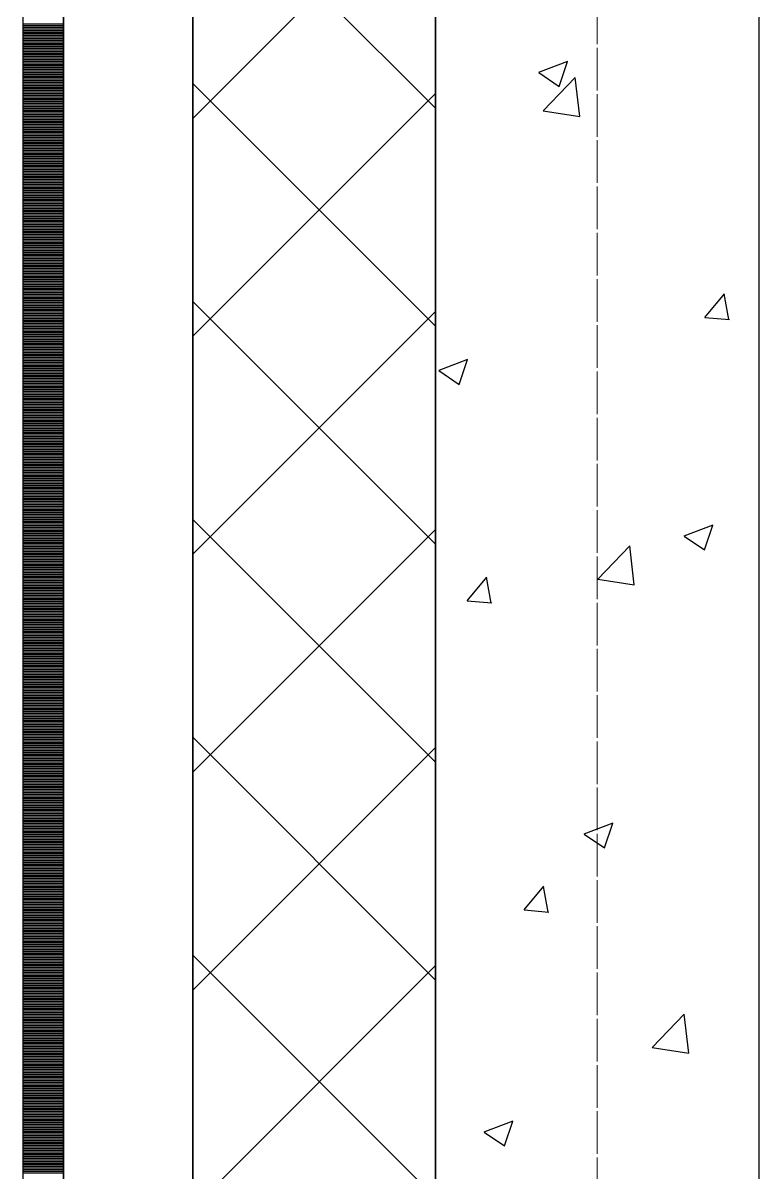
# Model space of a CAD drawing. Header units: millimetres. Extents: x -231292 to 573618, y -153144 to 564035.
# Drawn here: x 8548 to 9003, y 188907 to 189618 of the extents above; entities that cross this region are included whole.
import ezdxf

# ---------------------------------------------------------------- set-up
doc = ezdxf.new("R2010")
doc.units = ezdxf.units.MM
doc.linetypes.add('CENTER2', pattern=[28.575, 19.05, -3.175, 3.175, -3.175])
doc.layers.get('0').update_dxf_attribs({"color": 250})
for name, color, linetype, lineweight in [('АР_Стены ПЕНОблок', 250, 'Continuous', 20), ('АР_Тонкая', 250, 'Continuous', 5), ('АР_Утеплитель', 250, 'Continuous', 0), ('АР_Штриховка', 250, 'Continuous', 0), ('РД_Оси_100', 250, 'Continuous', 0)]:
    doc.layers.add(name, color=color, linetype=linetype, lineweight=lineweight)

# ---------------------------------------------------------------- blocks, each defined once
blk = doc.blocks.new('оси_рен')
at = {"layer": 'РД_Оси_100', "color": 251, "linetype": 'CENTER2', "true_color": 0x636466}
for p, q in [((1195652.916, 135558.25), (1195652.916, 223268.25)), ((1195652.916, 133007.755), (1195652.916, 138964.071))]:
    blk.add_line(p, q, dxfattribs=at)

msp = doc.modelspace()

# ---------------------------------------------------------------- linework, layer by layer
at = {"layer": 'АР_Стены ПЕНОблок', "color": 18, "linetype": 'Continuous', "lineweight": 25, "true_color": 0x000000}
for p, q in [((8803.243, 263866.253), (8803.243, 187666.253)), ((9003.243, 187666.253), (9003.243, 263866.253))]:
    msp.add_line(p, q, dxfattribs=at)
at = {"layer": 'АР_Тонкая', "color": 18, "linetype": 'Continuous', "lineweight": 25, "true_color": 0x000000}
for p, q in [((8548.243, 263866.253), (8548.243, 187666.253)), ((8573.243, 263866.253), (8573.243, 187666.253)), ((8573.243, 187666.253), (8573.243, 263866.253)), ((8653.243, 187666.253), (8653.243, 263866.253))]:
    msp.add_line(p, q, dxfattribs=at)
at = {"layer": 'АР_Утеплитель', "color": 18, "linetype": 'Continuous', "lineweight": 25, "true_color": 0x000000}
for p, q in [((8653.243, 263866.253), (8653.243, 187666.253)), ((8803.243, 187666.253), (8803.243, 263866.253))]:
    msp.add_line(p, q, dxfattribs=at)
at = {"layer": 'АР_Штриховка', "color": 18, "linetype": 'Continuous', "lineweight": 25, "true_color": 0x000000}
for p, q in [((8803.243, 189564.918), (8653.243, 189714.918)), ((8653.243, 189558.631), (8803.243, 189708.631)), ((8548.243, 189617.002), (8573.243, 189617.002)), ((8548.243, 189616.002), (8573.243, 189616.002)), ((8548.243, 189615.002), (8573.243, 189615.002)), ((8548.243, 189614.002), (8573.243, 189614.002)), ((8548.243, 189613.002), (8573.243, 189613.002)), ((8548.243, 189612.002), (8573.243, 189612.002)), ((8548.243, 189611.002), (8573.243, 189611.002)), ((8548.243, 189610.002), (8573.243, 189610.002)), ((8548.243, 189609.002), (8573.243, 189609.002)), ((8548.243, 189608.002), (8573.243, 189608.002)), ((8548.243, 189607.002), (8573.243, 189607.002)), ((8548.243, 189606.002), (8573.243, 189606.002)), ((8548.243, 189605.002), (8573.243, 189605.002)), ((8548.243, 189604.002), (8573.243, 189604.002)), ((8548.243, 189603.002), (8573.243, 189603.002)), ((8548.243, 189602.002), (8573.243, 189602.002)), ((8548.243, 189601.002), (8573.243, 189601.002)), ((8548.243, 189600.002), (8573.243, 189600.002)), ((8548.243, 189599.002), (8573.243, 189599.002)), ((8548.243, 189598.002), (8573.243, 189598.002)), ((8548.243, 189597.002), (8573.243, 189597.002)), ((8548.243, 189596.002), (8573.243, 189596.002)), ((8548.243, 189595.002), (8573.243, 189595.002)), ((8548.243, 189594.002), (8573.243, 189594.002)), ((8548.243, 189593.002), (8573.243, 189593.002)), ((8867.223, 189587.104), (8885.008, 189593.931)), ((8879.782, 189578.403), (8884.932, 189593.752)), ((8548.243, 189592.002), (8573.243, 189592.002)), ((8548.243, 189591.002), (8573.243, 189591.002)), ((8548.243, 189590.002), (8573.243, 189590.002)), ((8548.243, 189589.002), (8573.243, 189589.002)), ((8548.243, 189588.002), (8573.243, 189588.002)), ((8548.243, 189587.002), (8573.243, 189587.002)), ((8548.243, 189586.002), (8573.243, 189586.002)), ((8867.142, 189586.926), (8879.777, 189578.404)), ((8548.243, 189585.002), (8573.243, 189585.002)), ((8548.243, 189584.002), (8573.243, 189584.002)), ((8548.243, 189583.002), (8573.243, 189583.002)), ((8548.243, 189582.002), (8573.243, 189582.002)), ((8548.243, 189581.002), (8573.243, 189581.002)), ((8548.243, 189580.002), (8573.243, 189580.002)), ((8548.243, 189579.002), (8573.243, 189579.002)), ((8803.243, 189430.214), (8653.243, 189580.214)), ((8869.893, 189563.295), (8889.677, 189583.914)), ((8892.437, 189559.786), (8889.631, 189583.908)), ((8548.243, 189578.002), (8573.243, 189578.002)), ((8548.243, 189577.002), (8573.243, 189577.002)), ((8548.243, 189576.002), (8573.243, 189576.002)), ((8548.243, 189575.002), (8573.243, 189575.002)), ((8548.243, 189574.002), (8573.243, 189574.002)), ((8548.243, 189573.002), (8573.243, 189573.002)), ((8548.243, 189572.002), (8573.243, 189572.002)), ((8653.243, 189423.928), (8803.243, 189573.928)), ((8548.243, 189571.002), (8573.243, 189571.002)), ((8548.243, 189570.002), (8573.243, 189570.002)), ((8548.243, 189569.002), (8573.243, 189569.002)), ((8548.243, 189568.002), (8573.243, 189568.002)), ((8548.243, 189567.002), (8573.243, 189567.002)), ((8548.243, 189566.002), (8573.243, 189566.002)), ((8548.243, 189565.002), (8573.243, 189565.002)), ((8548.243, 189564.002), (8573.243, 189564.002)), ((8548.243, 189563.002), (8573.243, 189563.002)), ((8548.243, 189562.002), (8573.243, 189562.002)), ((8548.243, 189561.002), (8573.243, 189561.002)), ((8548.243, 189560.002), (8573.243, 189560.002)), ((8548.243, 189559.002), (8573.243, 189559.002)), ((8548.243, 189558.002), (8573.243, 189558.002)), ((8869.859, 189563.366), (8892.449, 189559.862)), ((8548.243, 189557.002), (8573.243, 189557.002)), ((8548.243, 189556.002), (8573.243, 189556.002)), ((8548.243, 189555.002), (8573.243, 189555.002)), ((8548.243, 189554.002), (8573.243, 189554.002)), ((8548.243, 189553.002), (8573.243, 189553.002)), ((8548.243, 189552.002), (8573.243, 189552.002)), ((8548.243, 189551.002), (8573.243, 189551.002)), ((8548.243, 189550.002), (8573.243, 189550.002)), ((8548.243, 189549.002), (8573.243, 189549.002)), ((8548.243, 189548.002), (8573.243, 189548.002)), ((8548.243, 189547.002), (8573.243, 189547.002)), ((8548.243, 189546.002), (8573.243, 189546.002)), ((8548.243, 189545.002), (8573.243, 189545.002)), ((8548.243, 189544.002), (8573.243, 189544.002)), ((8548.243, 189543.002), (8573.243, 189543.002)), ((8548.243, 189542.002), (8573.243, 189542.002)), ((8548.243, 189541.002), (8573.243, 189541.002)), ((8548.243, 189540.002), (8573.243, 189540.002)), ((8548.243, 189539.002), (8573.243, 189539.002)), ((8548.243, 189538.002), (8573.243, 189538.002)), ((8548.243, 189537.002), (8573.243, 189537.002)), ((8548.243, 189536.002), (8573.243, 189536.002)), ((8548.243, 189535.002), (8573.243, 189535.002)), ((8548.243, 189534.002), (8573.243, 189534.002)), ((8548.243, 189533.002), (8573.243, 189533.002)), ((8548.243, 189532.002), (8573.243, 189532.002)), ((8548.243, 189531.002), (8573.243, 189531.002)), ((8548.243, 189530.002), (8573.243, 189530.002)), ((8548.243, 189529.002), (8573.243, 189529.002)), ((8548.243, 189528.002), (8573.243, 189528.002)), ((8548.243, 189527.002), (8573.243, 189527.002)), ((8548.243, 189526.002), (8573.243, 189526.002)), ((8548.243, 189525.002), (8573.243, 189525.002)), ((8548.243, 189524.002), (8573.243, 189524.002)), ((8548.243, 189523.002), (8573.243, 189523.002)), ((8548.243, 189522.002), (8573.243, 189522.002)), ((8548.243, 189521.002), (8573.243, 189521.002)), ((8548.243, 189520.002), (8573.243, 189520.002)), ((8548.243, 189519.002), (8573.243, 189519.002)), ((8548.243, 189518.002), (8573.243, 189518.002)), ((8548.243, 189517.002), (8573.243, 189517.002)), ((8548.243, 189516.002), (8573.243, 189516.002)), ((8548.243, 189515.002), (8573.243, 189515.002)), ((8548.243, 189514.002), (8573.243, 189514.002)), ((8548.243, 189513.002), (8573.243, 189513.002)), ((8548.243, 189512.002), (8573.243, 189512.002)), ((8548.243, 189511.002), (8573.243, 189511.002)), ((8548.243, 189510.002), (8573.243, 189510.002)), ((8548.243, 189509.002), (8573.243, 189509.002)), ((8548.243, 189508.002), (8573.243, 189508.002)), ((8548.243, 189507.002), (8573.243, 189507.002)), ((8548.243, 189506.002), (8573.243, 189506.002)), ((8548.243, 189505.002), (8573.243, 189505.002)), ((8548.243, 189504.002), (8573.243, 189504.002)), ((8548.243, 189503.002), (8573.243, 189503.002)), ((8548.243, 189502.002), (8573.243, 189502.002)), ((8548.243, 189501.002), (8573.243, 189501.002)), ((8548.243, 189500.002), (8573.243, 189500.002)), ((8548.243, 189499.002), (8573.243, 189499.002)), ((8548.243, 189498.002), (8573.243, 189498.002)), ((8548.243, 189497.002), (8573.243, 189497.002)), ((8548.243, 189496.002), (8573.243, 189496.002)), ((8548.243, 189495.002), (8573.243, 189495.002)), ((8548.243, 189494.002), (8573.243, 189494.002)), ((8548.243, 189493.002), (8573.243, 189493.002)), ((8548.243, 189492.002), (8573.243, 189492.002)), ((8548.243, 189491.002), (8573.243, 189491.002)), ((8548.243, 189490.002), (8573.243, 189490.002)), ((8548.243, 189489.002), (8573.243, 189489.002)), ((8548.243, 189488.002), (8573.243, 189488.002)), ((8548.243, 189487.002), (8573.243, 189487.002)), ((8548.243, 189486.002), (8573.243, 189486.002)), ((8548.243, 189485.002), (8573.243, 189485.002)), ((8548.243, 189484.002), (8573.243, 189484.002)), ((8548.243, 189483.002), (8573.243, 189483.002)), ((8548.243, 189482.002), (8573.243, 189482.002)), ((8548.243, 189481.002), (8573.243, 189481.002)), ((8548.243, 189480.002), (8573.243, 189480.002)), ((8548.243, 189479.002), (8573.243, 189479.002)), ((8548.243, 189478.002), (8573.243, 189478.002)), ((8548.243, 189477.002), (8573.243, 189477.002)), ((8548.243, 189476.002), (8573.243, 189476.002)), ((8548.243, 189475.002), (8573.243, 189475.002)), ((8548.243, 189474.002), (8573.243, 189474.002)), ((8548.243, 189473.002), (8573.243, 189473.002)), ((8548.243, 189472.002), (8573.243, 189472.002)), ((8548.243, 189471.002), (8573.243, 189471.002)), ((8548.243, 189470.002), (8573.243, 189470.002)), ((8548.243, 189469.002), (8573.243, 189469.002)), ((8548.243, 189468.002), (8573.243, 189468.002)), ((8548.243, 189467.002), (8573.243, 189467.002)), ((8548.243, 189466.002), (8573.243, 189466.002)), ((8548.243, 189465.002), (8573.243, 189465.002)), ((8548.243, 189464.002), (8573.243, 189464.002)), ((8548.243, 189463.002), (8573.243, 189463.002)), ((8548.243, 189462.002), (8573.243, 189462.002)), ((8548.243, 189461.002), (8573.243, 189461.002)), ((8548.243, 189460.002), (8573.243, 189460.002)), ((8548.243, 189459.002), (8573.243, 189459.002)), ((8548.243, 189458.002), (8573.243, 189458.002)), ((8548.243, 189457.002), (8573.243, 189457.002)), ((8548.243, 189456.002), (8573.243, 189456.002)), ((8548.243, 189455.002), (8573.243, 189455.002)), ((8548.243, 189454.002), (8573.243, 189454.002)), ((8548.243, 189453.002), (8573.243, 189453.002)), ((8548.243, 189452.002), (8573.243, 189452.002)), ((8548.243, 189451.002), (8573.243, 189451.002)), ((8548.243, 189450.002), (8573.243, 189450.002)), ((8548.243, 189449.002), (8573.243, 189449.002)), ((8548.243, 189448.002), (8573.243, 189448.002)), ((8548.243, 189447.002), (8573.243, 189447.002)), ((8548.243, 189446.002), (8573.243, 189446.002)), ((8548.243, 189445.002), (8573.243, 189445.002)), ((8548.243, 189444.002), (8573.243, 189444.002)), ((8803.243, 189295.511), (8653.243, 189445.511)), ((8969.74, 189435.621), (8981.985, 189450.215)), ((8984.672, 189434.237), (8981.735, 189450.159)), ((8548.243, 189443.002), (8573.243, 189443.002)), ((8548.243, 189442.002), (8573.243, 189442.002)), ((8548.243, 189441.002), (8573.243, 189441.002)), ((8548.243, 189440.002), (8573.243, 189440.002)), ((8548.243, 189439.002), (8573.243, 189439.002)), ((8548.243, 189438.002), (8573.243, 189438.002)), ((8548.243, 189437.002), (8573.243, 189437.002)), ((8653.243, 189289.224), (8803.243, 189439.224)), ((8548.243, 189436.002), (8573.243, 189436.002)), ((8548.243, 189435.002), (8573.243, 189435.002)), ((8548.243, 189434.002), (8573.243, 189434.002)), ((8548.243, 189433.002), (8573.243, 189433.002)), ((8548.243, 189432.002), (8573.243, 189432.002)), ((8548.243, 189431.002), (8573.243, 189431.002)), ((8548.243, 189430.002), (8573.243, 189430.002)), ((8969.739, 189435.612), (8984.921, 189434.283)), ((8548.243, 189429.002), (8573.243, 189429.002)), ((8548.243, 189428.002), (8573.243, 189428.002)), ((8548.243, 189427.002), (8573.243, 189427.002)), ((8548.243, 189426.002), (8573.243, 189426.002)), ((8548.243, 189425.002), (8573.243, 189425.002)), ((8548.243, 189424.002), (8573.243, 189424.002)), ((8548.243, 189423.002), (8573.243, 189423.002)), ((8548.243, 189422.002), (8573.243, 189422.002)), ((8548.243, 189421.002), (8573.243, 189421.002)), ((8548.243, 189420.002), (8573.243, 189420.002)), ((8548.243, 189419.002), (8573.243, 189419.002)), ((8548.243, 189418.002), (8573.243, 189418.002)), ((8548.243, 189417.002), (8573.243, 189417.002)), ((8548.243, 189416.002), (8573.243, 189416.002)), ((8548.243, 189415.002), (8573.243, 189415.002)), ((8548.243, 189414.002), (8573.243, 189414.002)), ((8548.243, 189413.002), (8573.243, 189413.002)), ((8548.243, 189412.002), (8573.243, 189412.002)), ((8548.243, 189411.002), (8573.243, 189411.002)), ((8548.243, 189410.002), (8573.243, 189410.002)), ((8548.243, 189409.002), (8573.243, 189409.002)), ((8548.243, 189408.002), (8573.243, 189408.002)), ((8805.421, 189402.916), (8823.206, 189409.743)), ((8817.98, 189394.215), (8823.13, 189409.564)), ((8548.243, 189407.002), (8573.243, 189407.002)), ((8548.243, 189406.002), (8573.243, 189406.002)), ((8548.243, 189405.002), (8573.243, 189405.002)), ((8548.243, 189404.002), (8573.243, 189404.002)), ((8548.243, 189403.002), (8573.243, 189403.002)), ((8548.243, 189402.002), (8573.243, 189402.002)), ((8548.243, 189401.002), (8573.243, 189401.002)), ((8805.34, 189402.738), (8817.975, 189394.216)), ((8548.243, 189400.002), (8573.243, 189400.002)), ((8548.243, 189399.002), (8573.243, 189399.002)), ((8548.243, 189398.002), (8573.243, 189398.002)), ((8548.243, 189397.002), (8573.243, 189397.002)), ((8548.243, 189396.002), (8573.243, 189396.002)), ((8548.243, 189395.002), (8573.243, 189395.002)), ((8548.243, 189394.002), (8573.243, 189394.002)), ((8548.243, 189393.002), (8573.243, 189393.002)), ((8548.243, 189392.002), (8573.243, 189392.002)), ((8548.243, 189391.002), (8573.243, 189391.002)), ((8548.243, 189390.002), (8573.243, 189390.002)), ((8548.243, 189389.002), (8573.243, 189389.002)), ((8548.243, 189388.002), (8573.243, 189388.002)), ((8548.243, 189387.002), (8573.243, 189387.002)), ((8548.243, 189386.002), (8573.243, 189386.002)), ((8548.243, 189385.002), (8573.243, 189385.002)), ((8548.243, 189384.002), (8573.243, 189384.002)), ((8548.243, 189383.002), (8573.243, 189383.002)), ((8548.243, 189382.002), (8573.243, 189382.002)), ((8548.243, 189381.002), (8573.243, 189381.002)), ((8548.243, 189380.002), (8573.243, 189380.002)), ((8548.243, 189379.002), (8573.243, 189379.002)), ((8548.243, 189378.002), (8573.243, 189378.002)), ((8548.243, 189377.002), (8573.243, 189377.002)), ((8548.243, 189376.002), (8573.243, 189376.002)), ((8548.243, 189375.002), (8573.243, 189375.002)), ((8548.243, 189374.002), (8573.243, 189374.002)), ((8548.243, 189373.002), (8573.243, 189373.002)), ((8548.243, 189372.002), (8573.243, 189372.002)), ((8548.243, 189371.002), (8573.243, 189371.002)), ((8548.243, 189370.002), (8573.243, 189370.002)), ((8548.243, 189369.002), (8573.243, 189369.002)), ((8548.243, 189368.002), (8573.243, 189368.002)), ((8548.243, 189367.002), (8573.243, 189367.002)), ((8548.243, 189366.002), (8573.243, 189366.002)), ((8548.243, 189365.002), (8573.243, 189365.002)), ((8548.243, 189364.002), (8573.243, 189364.002)), ((8548.243, 189363.002), (8573.243, 189363.002)), ((8548.243, 189362.002), (8573.243, 189362.002)), ((8548.243, 189361.002), (8573.243, 189361.002)), ((8548.243, 189360.002), (8573.243, 189360.002)), ((8548.243, 189359.002), (8573.243, 189359.002)), ((8548.243, 189358.002), (8573.243, 189358.002)), ((8548.243, 189357.002), (8573.243, 189357.002)), ((8548.243, 189356.002), (8573.243, 189356.002)), ((8548.243, 189355.002), (8573.243, 189355.002)), ((8548.243, 189354.002), (8573.243, 189354.002)), ((8548.243, 189353.002), (8573.243, 189353.002)), ((8548.243, 189352.002), (8573.243, 189352.002)), ((8548.243, 189351.002), (8573.243, 189351.002)), ((8548.243, 189350.002), (8573.243, 189350.002)), ((8548.243, 189349.002), (8573.243, 189349.002)), ((8548.243, 189348.002), (8573.243, 189348.002)), ((8548.243, 189347.002), (8573.243, 189347.002)), ((8548.243, 189346.002), (8573.243, 189346.002)), ((8548.243, 189345.002), (8573.243, 189345.002)), ((8548.243, 189344.002), (8573.243, 189344.002)), ((8548.243, 189343.002), (8573.243, 189343.002)), ((8548.243, 189342.002), (8573.243, 189342.002)), ((8548.243, 189341.002), (8573.243, 189341.002)), ((8548.243, 189340.002), (8573.243, 189340.002)), ((8548.243, 189339.002), (8573.243, 189339.002)), ((8548.243, 189338.002), (8573.243, 189338.002)), ((8548.243, 189337.002), (8573.243, 189337.002)), ((8548.243, 189336.002), (8573.243, 189336.002)), ((8548.243, 189335.002), (8573.243, 189335.002)), ((8548.243, 189334.002), (8573.243, 189334.002)), ((8548.243, 189333.002), (8573.243, 189333.002)), ((8548.243, 189332.002), (8573.243, 189332.002)), ((8548.243, 189331.002), (8573.243, 189331.002)), ((8548.243, 189330.002), (8573.243, 189330.002)), ((8548.243, 189329.002), (8573.243, 189329.002)), ((8548.243, 189328.002), (8573.243, 189328.002)), ((8548.243, 189327.002), (8573.243, 189327.002)), ((8548.243, 189326.002), (8573.243, 189326.002)), ((8548.243, 189325.002), (8573.243, 189325.002)), ((8548.243, 189324.002), (8573.243, 189324.002)), ((8548.243, 189323.002), (8573.243, 189323.002)), ((8548.243, 189322.002), (8573.243, 189322.002)), ((8548.243, 189321.002), (8573.243, 189321.002)), ((8548.243, 189320.002), (8573.243, 189320.002)), ((8548.243, 189319.002), (8573.243, 189319.002)), ((8548.243, 189318.002), (8573.243, 189318.002)), ((8548.243, 189317.002), (8573.243, 189317.002)), ((8548.243, 189316.002), (8573.243, 189316.002)), ((8548.243, 189315.002), (8573.243, 189315.002)), ((8548.243, 189314.002), (8573.243, 189314.002)), ((8548.243, 189313.002), (8573.243, 189313.002)), ((8548.243, 189312.002), (8573.243, 189312.002)), ((8548.243, 189311.002), (8573.243, 189311.002)), ((8548.243, 189310.002), (8573.243, 189310.002)), ((8548.243, 189309.002), (8573.243, 189309.002)), ((8803.243, 189160.807), (8653.243, 189310.807)), ((8548.243, 189308.002), (8573.243, 189308.002)), ((8548.243, 189307.002), (8573.243, 189307.002)), ((8548.243, 189306.002), (8573.243, 189306.002)), ((8548.243, 189305.002), (8573.243, 189305.002)), ((8548.243, 189304.002), (8573.243, 189304.002)), ((8548.243, 189303.002), (8573.243, 189303.002)), ((8548.243, 189302.002), (8573.243, 189302.002)), ((8653.243, 189154.52), (8803.243, 189304.52)), ((8957.035, 189300.651), (8974.82, 189307.478)), ((8969.594, 189291.95), (8974.745, 189307.299)), ((8548.243, 189301.002), (8573.243, 189301.002)), ((8548.243, 189300.002), (8573.243, 189300.002)), ((8548.243, 189299.002), (8573.243, 189299.002)), ((8548.243, 189298.002), (8573.243, 189298.002)), ((8548.243, 189297.002), (8573.243, 189297.002)), ((8548.243, 189296.002), (8573.243, 189296.002)), ((8548.243, 189295.002), (8573.243, 189295.002)), ((8903.568, 189273.826), (8923.352, 189294.445)), ((8926.112, 189270.318), (8923.306, 189294.44)), ((8956.955, 189300.473), (8969.589, 189291.951)), ((8548.243, 189294.002), (8573.243, 189294.002)), ((8548.243, 189293.002), (8573.243, 189293.002)), ((8548.243, 189292.002), (8573.243, 189292.002)), ((8548.243, 189291.002), (8573.243, 189291.002)), ((8548.243, 189290.002), (8573.243, 189290.002)), ((8548.243, 189289.002), (8573.243, 189289.002)), ((8548.243, 189288.002), (8573.243, 189288.002)), ((8548.243, 189287.002), (8573.243, 189287.002)), ((8548.243, 189286.002), (8573.243, 189286.002)), ((8548.243, 189285.002), (8573.243, 189285.002)), ((8548.243, 189284.002), (8573.243, 189284.002)), ((8548.243, 189283.002), (8573.243, 189283.002)), ((8548.243, 189282.002), (8573.243, 189282.002)), ((8548.243, 189281.002), (8573.243, 189281.002)), ((8548.243, 189280.002), (8573.243, 189280.002)), ((8548.243, 189279.002), (8573.243, 189279.002)), ((8548.243, 189278.002), (8573.243, 189278.002)), ((8548.243, 189277.002), (8573.243, 189277.002)), ((8548.243, 189276.002), (8573.243, 189276.002)), ((8548.243, 189275.002), (8573.243, 189275.002)), ((8548.243, 189274.002), (8573.243, 189274.002)), ((8548.243, 189273.002), (8573.243, 189273.002)), ((8822.798, 189260.504), (8835.043, 189275.097)), ((8837.731, 189259.119), (8834.794, 189275.041)), ((8903.534, 189273.898), (8926.124, 189270.394)), ((8548.243, 189272.002), (8573.243, 189272.002)), ((8548.243, 189271.002), (8573.243, 189271.002)), ((8548.243, 189270.002), (8573.243, 189270.002)), ((8548.243, 189269.002), (8573.243, 189269.002)), ((8548.243, 189268.002), (8573.243, 189268.002)), ((8548.243, 189267.002), (8573.243, 189267.002)), ((8548.243, 189266.002), (8573.243, 189266.002)), ((8548.243, 189265.002), (8573.243, 189265.002)), ((8548.243, 189264.002), (8573.243, 189264.002)), ((8548.243, 189263.002), (8573.243, 189263.002)), ((8548.243, 189262.002), (8573.243, 189262.002)), ((8548.243, 189261.002), (8573.243, 189261.002)), ((8548.243, 189260.002), (8573.243, 189260.002)), ((8548.243, 189259.002), (8573.243, 189259.002)), ((8822.797, 189260.494), (8837.979, 189259.166)), ((8548.243, 189258.002), (8573.243, 189258.002)), ((8548.243, 189257.002), (8573.243, 189257.002)), ((8548.243, 189256.002), (8573.243, 189256.002)), ((8548.243, 189255.002), (8573.243, 189255.002)), ((8548.243, 189254.002), (8573.243, 189254.002)), ((8548.243, 189253.002), (8573.243, 189253.002)), ((8548.243, 189252.002), (8573.243, 189252.002)), ((8548.243, 189251.002), (8573.243, 189251.002)), ((8548.243, 189250.002), (8573.243, 189250.002)), ((8548.243, 189249.002), (8573.243, 189249.002)), ((8548.243, 189248.002), (8573.243, 189248.002)), ((8548.243, 189247.002), (8573.243, 189247.002)), ((8548.243, 189246.002), (8573.243, 189246.002)), ((8548.243, 189245.002), (8573.243, 189245.002)), ((8548.243, 189244.002), (8573.243, 189244.002)), ((8548.243, 189243.002), (8573.243, 189243.002)), ((8548.243, 189242.002), (8573.243, 189242.002)), ((8548.243, 189241.002), (8573.243, 189241.002)), ((8548.243, 189240.002), (8573.243, 189240.002)), ((8548.243, 189239.002), (8573.243, 189239.002)), ((8548.243, 189238.002), (8573.243, 189238.002)), ((8548.243, 189237.002), (8573.243, 189237.002)), ((8548.243, 189236.002), (8573.243, 189236.002)), ((8548.243, 189235.002), (8573.243, 189235.002)), ((8548.243, 189234.002), (8573.243, 189234.002)), ((8548.243, 189233.002), (8573.243, 189233.002)), ((8548.243, 189232.002), (8573.243, 189232.002)), ((8548.243, 189231.002), (8573.243, 189231.002)), ((8548.243, 189230.002), (8573.243, 189230.002)), ((8548.243, 189229.002), (8573.243, 189229.002)), ((8548.243, 189228.002), (8573.243, 189228.002)), ((8548.243, 189227.002), (8573.243, 189227.002)), ((8548.243, 189226.002), (8573.243, 189226.002)), ((8548.243, 189225.002), (8573.243, 189225.002)), ((8548.243, 189224.002), (8573.243, 189224.002)), ((8548.243, 189223.002), (8573.243, 189223.002)), ((8548.243, 189222.002), (8573.243, 189222.002)), ((8548.243, 189221.002), (8573.243, 189221.002)), ((8548.243, 189220.002), (8573.243, 189220.002)), ((8548.243, 189219.002), (8573.243, 189219.002)), ((8548.243, 189218.002), (8573.243, 189218.002)), ((8548.243, 189217.002), (8573.243, 189217.002)), ((8548.243, 189216.002), (8573.243, 189216.002)), ((8548.243, 189215.002), (8573.243, 189215.002)), ((8548.243, 189214.002), (8573.243, 189214.002)), ((8548.243, 189213.002), (8573.243, 189213.002)), ((8548.243, 189212.002), (8573.243, 189212.002)), ((8548.243, 189211.002), (8573.243, 189211.002)), ((8548.243, 189210.002), (8573.243, 189210.002)), ((8548.243, 189209.002), (8573.243, 189209.002)), ((8548.243, 189208.002), (8573.243, 189208.002)), ((8548.243, 189207.002), (8573.243, 189207.002)), ((8548.243, 189206.002), (8573.243, 189206.002)), ((8548.243, 189205.002), (8573.243, 189205.002)), ((8548.243, 189204.002), (8573.243, 189204.002)), ((8548.243, 189203.002), (8573.243, 189203.002)), ((8548.243, 189202.002), (8573.243, 189202.002)), ((8548.243, 189201.002), (8573.243, 189201.002)), ((8548.243, 189200.002), (8573.243, 189200.002)), ((8548.243, 189199.002), (8573.243, 189199.002)), ((8548.243, 189198.002), (8573.243, 189198.002)), ((8548.243, 189197.002), (8573.243, 189197.002)), ((8548.243, 189196.002), (8573.243, 189196.002)), ((8548.243, 189195.002), (8573.243, 189195.002)), ((8548.243, 189194.002), (8573.243, 189194.002)), ((8548.243, 189193.002), (8573.243, 189193.002)), ((8548.243, 189192.002), (8573.243, 189192.002)), ((8548.243, 189191.002), (8573.243, 189191.002)), ((8548.243, 189190.002), (8573.243, 189190.002)), ((8548.243, 189189.002), (8573.243, 189189.002)), ((8548.243, 189188.002), (8573.243, 189188.002)), ((8548.243, 189187.002), (8573.243, 189187.002)), ((8548.243, 189186.002), (8573.243, 189186.002)), ((8548.243, 189185.002), (8573.243, 189185.002)), ((8548.243, 189184.002), (8573.243, 189184.002)), ((8548.243, 189183.002), (8573.243, 189183.002)), ((8548.243, 189182.002), (8573.243, 189182.002)), ((8548.243, 189181.002), (8573.243, 189181.002)), ((8548.243, 189180.002), (8573.243, 189180.002)), ((8548.243, 189179.002), (8573.243, 189179.002)), ((8548.243, 189178.002), (8573.243, 189178.002)), ((8548.243, 189177.002), (8573.243, 189177.002)), ((8548.243, 189176.002), (8573.243, 189176.002)), ((8548.243, 189175.002), (8573.243, 189175.002)), ((8548.243, 189174.002), (8573.243, 189174.002)), ((8803.243, 189026.103), (8653.243, 189176.103)), ((8548.243, 189173.002), (8573.243, 189173.002)), ((8548.243, 189172.002), (8573.243, 189172.002)), ((8548.243, 189171.002), (8573.243, 189171.002)), ((8548.243, 189170.002), (8573.243, 189170.002)), ((8548.243, 189169.002), (8573.243, 189169.002)), ((8548.243, 189168.002), (8573.243, 189168.002)), ((8548.243, 189167.002), (8573.243, 189167.002)), ((8653.243, 189019.816), (8803.243, 189169.816)), ((8548.243, 189166.002), (8573.243, 189166.002)), ((8548.243, 189165.002), (8573.243, 189165.002)), ((8548.243, 189164.002), (8573.243, 189164.002)), ((8548.243, 189163.002), (8573.243, 189163.002)), ((8548.243, 189162.002), (8573.243, 189162.002)), ((8548.243, 189161.002), (8573.243, 189161.002)), ((8548.243, 189160.002), (8573.243, 189160.002)), ((8548.243, 189159.002), (8573.243, 189159.002)), ((8548.243, 189158.002), (8573.243, 189158.002)), ((8548.243, 189157.002), (8573.243, 189157.002)), ((8548.243, 189156.002), (8573.243, 189156.002)), ((8548.243, 189155.002), (8573.243, 189155.002)), ((8548.243, 189154.002), (8573.243, 189154.002)), ((8548.243, 189153.002), (8573.243, 189153.002)), ((8548.243, 189152.002), (8573.243, 189152.002)), ((8548.243, 189151.002), (8573.243, 189151.002)), ((8548.243, 189150.002), (8573.243, 189150.002)), ((8548.243, 189149.002), (8573.243, 189149.002)), ((8548.243, 189148.002), (8573.243, 189148.002)), ((8548.243, 189147.002), (8573.243, 189147.002)), ((8548.243, 189146.002), (8573.243, 189146.002)), ((8548.243, 189145.002), (8573.243, 189145.002)), ((8548.243, 189144.002), (8573.243, 189144.002)), ((8548.243, 189143.002), (8573.243, 189143.002)), ((8548.243, 189142.002), (8573.243, 189142.002)), ((8548.243, 189141.002), (8573.243, 189141.002)), ((8548.243, 189140.002), (8573.243, 189140.002)), ((8548.243, 189139.002), (8573.243, 189139.002)), ((8548.243, 189138.002), (8573.243, 189138.002)), ((8548.243, 189137.002), (8573.243, 189137.002)), ((8548.243, 189136.002), (8573.243, 189136.002)), ((8548.243, 189135.002), (8573.243, 189135.002)), ((8548.243, 189134.002), (8573.243, 189134.002)), ((8548.243, 189133.002), (8573.243, 189133.002)), ((8548.243, 189132.002), (8573.243, 189132.002)), ((8548.243, 189131.002), (8573.243, 189131.002)), ((8548.243, 189130.002), (8573.243, 189130.002)), ((8548.243, 189129.002), (8573.243, 189129.002)), ((8548.243, 189128.002), (8573.243, 189128.002)), ((8548.243, 189127.002), (8573.243, 189127.002)), ((8548.243, 189126.002), (8573.243, 189126.002)), ((8548.243, 189125.002), (8573.243, 189125.002)), ((8548.243, 189124.002), (8573.243, 189124.002)), ((8548.243, 189123.002), (8573.243, 189123.002)), ((8548.243, 189122.002), (8573.243, 189122.002)), ((8548.243, 189121.002), (8573.243, 189121.002)), ((8548.243, 189120.002), (8573.243, 189120.002)), ((8548.243, 189119.002), (8573.243, 189119.002)), ((8548.243, 189118.002), (8573.243, 189118.002)), ((8548.243, 189117.002), (8573.243, 189117.002)), ((8895.233, 189116.463), (8913.018, 189123.29)), ((8907.792, 189107.762), (8912.942, 189123.111)), ((8548.243, 189116.002), (8573.243, 189116.002)), ((8548.243, 189115.002), (8573.243, 189115.002)), ((8548.243, 189114.002), (8573.243, 189114.002)), ((8548.243, 189113.002), (8573.243, 189113.002)), ((8548.243, 189112.002), (8573.243, 189112.002)), ((8548.243, 189111.002), (8573.243, 189111.002)), ((8548.243, 189110.002), (8573.243, 189110.002)), ((8895.153, 189116.285), (8907.787, 189107.763)), ((8548.243, 189109.002), (8573.243, 189109.002)), ((8548.243, 189108.002), (8573.243, 189108.002)), ((8548.243, 189107.002), (8573.243, 189107.002)), ((8548.243, 189106.002), (8573.243, 189106.002)), ((8548.243, 189105.002), (8573.243, 189105.002)), ((8548.243, 189104.002), (8573.243, 189104.002)), ((8548.243, 189103.002), (8573.243, 189103.002)), ((8548.243, 189102.002), (8573.243, 189102.002)), ((8548.243, 189101.002), (8573.243, 189101.002)), ((8548.243, 189100.002), (8573.243, 189100.002)), ((8548.243, 189099.002), (8573.243, 189099.002)), ((8548.243, 189098.002), (8573.243, 189098.002)), ((8548.243, 189097.002), (8573.243, 189097.002)), ((8548.243, 189096.002), (8573.243, 189096.002)), ((8548.243, 189095.002), (8573.243, 189095.002)), ((8548.243, 189094.002), (8573.243, 189094.002)), ((8548.243, 189093.002), (8573.243, 189093.002)), ((8548.243, 189092.002), (8573.243, 189092.002)), ((8548.243, 189091.002), (8573.243, 189091.002)), ((8548.243, 189090.002), (8573.243, 189090.002)), ((8548.243, 189089.002), (8573.243, 189089.002)), ((8548.243, 189088.002), (8573.243, 189088.002)), ((8548.243, 189087.002), (8573.243, 189087.002)), ((8548.243, 189086.002), (8573.243, 189086.002)), ((8548.243, 189085.002), (8573.243, 189085.002)), ((8548.243, 189084.002), (8573.243, 189084.002)), ((8548.243, 189083.002), (8573.243, 189083.002)), ((8548.243, 189082.002), (8573.243, 189082.002)), ((8548.243, 189081.002), (8573.243, 189081.002)), ((8858.042, 189069.447), (8870.287, 189084.04)), ((8872.974, 189068.063), (8870.037, 189083.984)), ((8548.243, 189080.002), (8573.243, 189080.002)), ((8548.243, 189079.002), (8573.243, 189079.002)), ((8548.243, 189078.002), (8573.243, 189078.002)), ((8548.243, 189077.002), (8573.243, 189077.002)), ((8548.243, 189076.002), (8573.243, 189076.002)), ((8548.243, 189075.002), (8573.243, 189075.002)), ((8548.243, 189074.002), (8573.243, 189074.002)), ((8548.243, 189073.002), (8573.243, 189073.002)), ((8548.243, 189072.002), (8573.243, 189072.002)), ((8548.243, 189071.002), (8573.243, 189071.002)), ((8548.243, 189070.002), (8573.243, 189070.002)), ((8548.243, 189069.002), (8573.243, 189069.002)), ((8548.243, 189068.002), (8573.243, 189068.002)), ((8548.243, 189067.002), (8573.243, 189067.002)), ((8858.041, 189069.437), (8873.223, 189068.109)), ((8548.243, 189066.002), (8573.243, 189066.002)), ((8548.243, 189065.002), (8573.243, 189065.002)), ((8548.243, 189064.002), (8573.243, 189064.002)), ((8548.243, 189063.002), (8573.243, 189063.002)), ((8548.243, 189062.002), (8573.243, 189062.002)), ((8548.243, 189061.002), (8573.243, 189061.002)), ((8548.243, 189060.002), (8573.243, 189060.002)), ((8548.243, 189059.002), (8573.243, 189059.002)), ((8548.243, 189058.002), (8573.243, 189058.002)), ((8548.243, 189057.002), (8573.243, 189057.002)), ((8548.243, 189056.002), (8573.243, 189056.002)), ((8548.243, 189055.002), (8573.243, 189055.002)), ((8548.243, 189054.002), (8573.243, 189054.002)), ((8548.243, 189053.002), (8573.243, 189053.002)), ((8548.243, 189052.002), (8573.243, 189052.002)), ((8548.243, 189051.002), (8573.243, 189051.002)), ((8548.243, 189050.002), (8573.243, 189050.002)), ((8548.243, 189049.002), (8573.243, 189049.002)), ((8548.243, 189048.002), (8573.243, 189048.002)), ((8548.243, 189047.002), (8573.243, 189047.002)), ((8548.243, 189046.002), (8573.243, 189046.002)), ((8548.243, 189045.002), (8573.243, 189045.002)), ((8548.243, 189044.002), (8573.243, 189044.002)), ((8548.243, 189043.002), (8573.243, 189043.002)), ((8548.243, 189042.002), (8573.243, 189042.002)), ((8548.243, 189041.002), (8573.243, 189041.002)), ((8548.243, 189040.002), (8573.243, 189040.002)), ((8548.243, 189039.002), (8573.243, 189039.002)), ((8803.243, 188891.399), (8653.243, 189041.399)), ((8548.243, 189038.002), (8573.243, 189038.002)), ((8548.243, 189037.002), (8573.243, 189037.002)), ((8548.243, 189036.002), (8573.243, 189036.002)), ((8548.243, 189035.002), (8573.243, 189035.002)), ((8548.243, 189034.002), (8573.243, 189034.002)), ((8548.243, 189033.002), (8573.243, 189033.002)), ((8548.243, 189032.002), (8573.243, 189032.002)), ((8653.243, 188885.112), (8803.243, 189035.112)), ((8548.243, 189031.002), (8573.243, 189031.002)), ((8548.243, 189030.002), (8573.243, 189030.002)), ((8548.243, 189029.002), (8573.243, 189029.002)), ((8548.243, 189028.002), (8573.243, 189028.002)), ((8548.243, 189027.002), (8573.243, 189027.002)), ((8548.243, 189026.002), (8573.243, 189026.002)), ((8548.243, 189025.002), (8573.243, 189025.002)), ((8548.243, 189024.002), (8573.243, 189024.002)), ((8548.243, 189023.002), (8573.243, 189023.002)), ((8548.243, 189022.002), (8573.243, 189022.002)), ((8548.243, 189021.002), (8573.243, 189021.002)), ((8548.243, 189020.002), (8573.243, 189020.002)), ((8548.243, 189019.002), (8573.243, 189019.002)), ((8548.243, 189018.002), (8573.243, 189018.002)), ((8548.243, 189017.002), (8573.243, 189017.002)), ((8548.243, 189016.002), (8573.243, 189016.002)), ((8548.243, 189015.002), (8573.243, 189015.002)), ((8548.243, 189014.002), (8573.243, 189014.002)), ((8548.243, 189013.002), (8573.243, 189013.002)), ((8548.243, 189012.002), (8573.243, 189012.002)), ((8548.243, 189011.002), (8573.243, 189011.002)), ((8548.243, 189010.002), (8573.243, 189010.002)), ((8548.243, 189009.002), (8573.243, 189009.002)), ((8548.243, 189008.002), (8573.243, 189008.002)), ((8548.243, 189007.002), (8573.243, 189007.002)), ((8548.243, 189006.002), (8573.243, 189006.002)), ((8548.243, 189005.002), (8573.243, 189005.002)), ((8548.243, 189004.002), (8573.243, 189004.002)), ((8548.243, 189003.002), (8573.243, 189003.002)), ((8937.243, 188984.358), (8957.026, 189004.977)), ((8959.787, 188980.849), (8956.981, 189004.971)), ((8548.243, 189002.002), (8573.243, 189002.002)), ((8548.243, 189001.002), (8573.243, 189001.002)), ((8548.243, 189000.002), (8573.243, 189000.002)), ((8548.243, 188999.002), (8573.243, 188999.002)), ((8548.243, 188998.002), (8573.243, 188998.002)), ((8548.243, 188997.002), (8573.243, 188997.002)), ((8548.243, 188996.002), (8573.243, 188996.002)), ((8548.243, 188995.002), (8573.243, 188995.002)), ((8548.243, 188994.002), (8573.243, 188994.002)), ((8548.243, 188993.002), (8573.243, 188993.002)), ((8548.243, 188992.002), (8573.243, 188992.002)), ((8548.243, 188991.002), (8573.243, 188991.002)), ((8548.243, 188990.002), (8573.243, 188990.002)), ((8548.243, 188989.002), (8573.243, 188989.002)), ((8548.243, 188988.002), (8573.243, 188988.002)), ((8548.243, 188987.002), (8573.243, 188987.002)), ((8548.243, 188986.002), (8573.243, 188986.002)), ((8548.243, 188985.002), (8573.243, 188985.002)), ((8548.243, 188984.002), (8573.243, 188984.002)), ((8548.243, 188983.002), (8573.243, 188983.002)), ((8548.243, 188982.002), (8573.243, 188982.002)), ((8937.209, 188984.43), (8959.799, 188980.926)), ((8548.243, 188981.002), (8573.243, 188981.002)), ((8548.243, 188980.002), (8573.243, 188980.002)), ((8548.243, 188979.002), (8573.243, 188979.002)), ((8548.243, 188978.002), (8573.243, 188978.002)), ((8548.243, 188977.002), (8573.243, 188977.002)), ((8548.243, 188976.002), (8573.243, 188976.002)), ((8548.243, 188975.002), (8573.243, 188975.002)), ((8548.243, 188974.002), (8573.243, 188974.002)), ((8548.243, 188973.002), (8573.243, 188973.002)), ((8548.243, 188972.002), (8573.243, 188972.002)), ((8548.243, 188971.002), (8573.243, 188971.002)), ((8548.243, 188970.002), (8573.243, 188970.002)), ((8548.243, 188969.002), (8573.243, 188969.002)), ((8548.243, 188968.002), (8573.243, 188968.002)), ((8548.243, 188967.002), (8573.243, 188967.002)), ((8548.243, 188966.002), (8573.243, 188966.002)), ((8548.243, 188965.002), (8573.243, 188965.002)), ((8548.243, 188964.002), (8573.243, 188964.002)), ((8548.243, 188963.002), (8573.243, 188963.002)), ((8548.243, 188962.002), (8573.243, 188962.002)), ((8548.243, 188961.002), (8573.243, 188961.002)), ((8548.243, 188960.002), (8573.243, 188960.002)), ((8548.243, 188959.002), (8573.243, 188959.002)), ((8548.243, 188958.002), (8573.243, 188958.002)), ((8548.243, 188957.002), (8573.243, 188957.002)), ((8548.243, 188956.002), (8573.243, 188956.002)), ((8548.243, 188955.002), (8573.243, 188955.002)), ((8548.243, 188954.002), (8573.243, 188954.002)), ((8548.243, 188953.002), (8573.243, 188953.002)), ((8548.243, 188952.002), (8573.243, 188952.002)), ((8548.243, 188951.002), (8573.243, 188951.002)), ((8548.243, 188950.002), (8573.243, 188950.002)), ((8548.243, 188949.002), (8573.243, 188949.002)), ((8548.243, 188948.002), (8573.243, 188948.002)), ((8548.243, 188947.002), (8573.243, 188947.002)), ((8548.243, 188946.002), (8573.243, 188946.002)), ((8548.243, 188945.002), (8573.243, 188945.002)), ((8548.243, 188944.002), (8573.243, 188944.002)), ((8548.243, 188943.002), (8573.243, 188943.002)), ((8548.243, 188942.002), (8573.243, 188942.002)), ((8548.243, 188941.002), (8573.243, 188941.002)), ((8548.243, 188940.002), (8573.243, 188940.002)), ((8548.243, 188939.002), (8573.243, 188939.002)), ((8833.431, 188932.275), (8851.216, 188939.102)), ((8845.99, 188923.574), (8851.14, 188938.923)), ((8548.243, 188938.002), (8573.243, 188938.002)), ((8548.243, 188937.002), (8573.243, 188937.002)), ((8548.243, 188936.002), (8573.243, 188936.002)), ((8548.243, 188935.002), (8573.243, 188935.002)), ((8548.243, 188934.002), (8573.243, 188934.002)), ((8548.243, 188933.002), (8573.243, 188933.002)), ((8548.243, 188932.002), (8573.243, 188932.002)), ((8833.351, 188932.097), (8845.985, 188923.575)), ((8548.243, 188931.002), (8573.243, 188931.002)), ((8548.243, 188930.002), (8573.243, 188930.002)), ((8548.243, 188929.002), (8573.243, 188929.002)), ((8548.243, 188928.002), (8573.243, 188928.002)), ((8548.243, 188927.002), (8573.243, 188927.002)), ((8548.243, 188926.002), (8573.243, 188926.002)), ((8548.243, 188925.002), (8573.243, 188925.002)), ((8548.243, 188924.002), (8573.243, 188924.002)), ((8548.243, 188923.002), (8573.243, 188923.002)), ((8548.243, 188922.002), (8573.243, 188922.002)), ((8548.243, 188921.002), (8573.243, 188921.002)), ((8548.243, 188920.002), (8573.243, 188920.002)), ((8548.243, 188919.002), (8573.243, 188919.002)), ((8548.243, 188918.002), (8573.243, 188918.002)), ((8548.243, 188917.002), (8573.243, 188917.002)), ((8548.243, 188916.002), (8573.243, 188916.002)), ((8548.243, 188915.002), (8573.243, 188915.002)), ((8548.243, 188914.002), (8573.243, 188914.002)), ((8548.243, 188913.002), (8573.243, 188913.002)), ((8548.243, 188912.002), (8573.243, 188912.002)), ((8548.243, 188911.002), (8573.243, 188911.002)), ((8548.243, 188910.002), (8573.243, 188910.002)), ((8548.243, 188909.002), (8573.243, 188909.002)), ((8548.243, 188908.002), (8573.243, 188908.002)), ((8548.243, 188907.002), (8573.243, 188907.002))]:
    msp.add_line(p, q, dxfattribs=at)

# ---------------------------------------------------------------- block references
at = {"rotation": 359.999868838025}
msp.add_blockref('оси_рен', (-1186750.035, 50655.808), dxfattribs=at)

doc.saveas('drawing.dxf')
